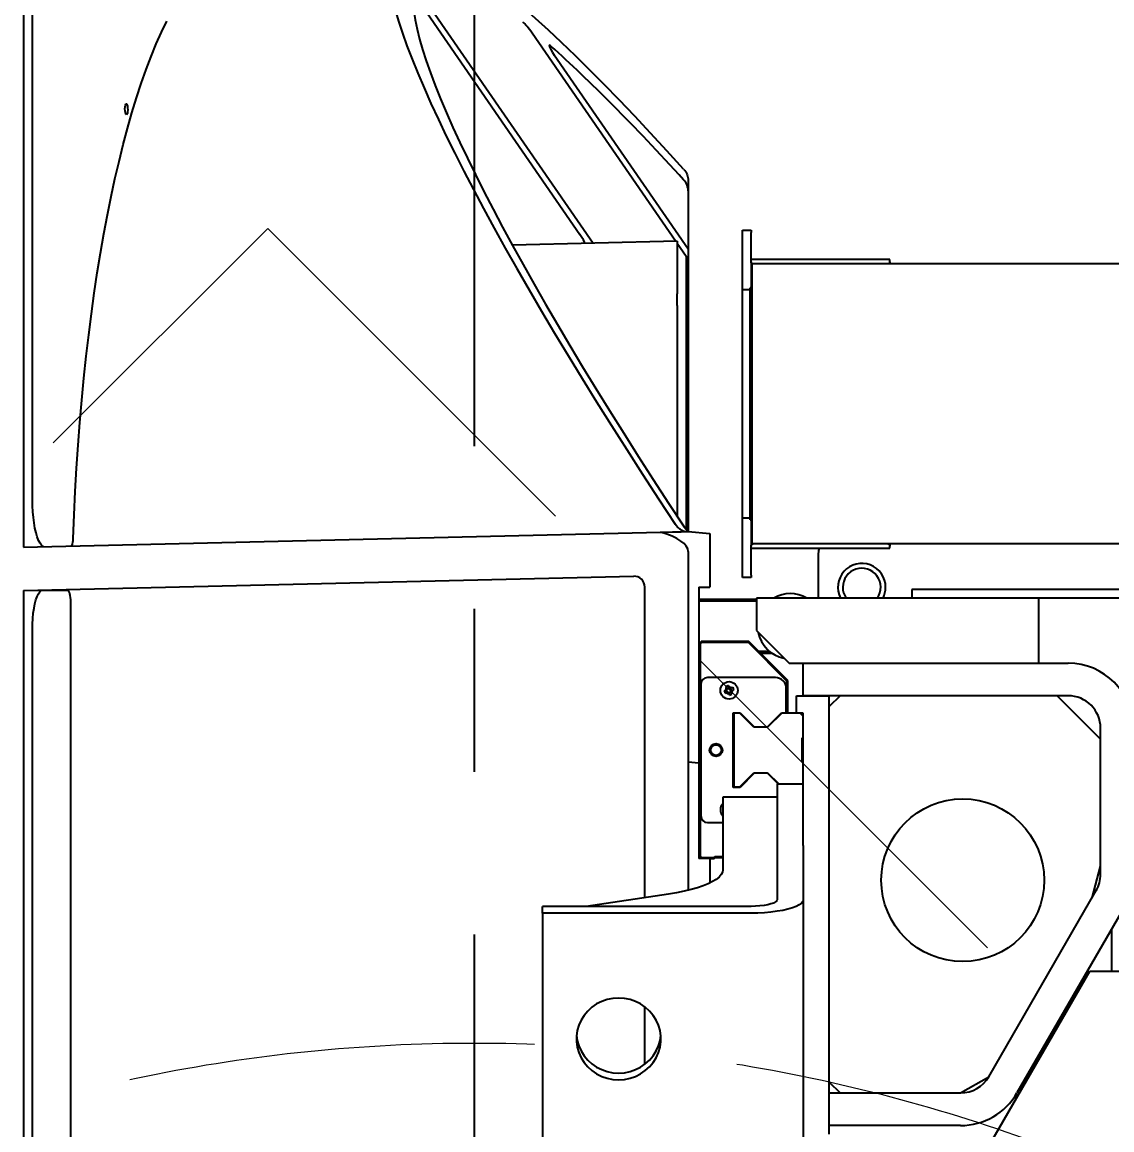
# Model space of a CAD drawing. Header units: inches. Extents: x -347369 to -260369, y 119522 to 149869.
# Drawn here: x -285438 to -284936, y 139710 to 140220 of the extents above; entities that cross this region are included whole.
import ezdxf

# ---------------------------------------------------------------- set-up
doc = ezdxf.new("R2010")
doc.units = ezdxf.units.IN
doc.header["$LTSCALE"] = 300
doc.linetypes.add('CENTRO', pattern=[2, 1.25, -0.25, 0.25, -0.25])
doc.linetypes.add('NASCOSTA', pattern=[0.375, 0.25, -0.125])
for name, color, linetype in [('ASSI', 254, 'CENTRO'), ('MACCHINA', 40, 'Continuous'), ('QUOTE', 7, 'Continuous')]:
    doc.layers.add(name, color=color, linetype=linetype)
doc.styles.get("Standard").update_dxf_attribs({"font": 'romans.shx'})
doc.dimstyles.new('sc1a100', dxfattribs={"dimscale": 100, "dimtxt": 3, "dimasz": 3, "dimexe": 0, "dimexo": 0, "dimgap": 1, "dimtad": 1, "dimzin": 12, "dimdsep": 46, "dimtxsty": 'Standard', "dimblk": 'CLOSEDBLANK', "dimcen": 1, "dimclrd": 253, "dimclre": 253, "dimclrt": 2, "dimadec": 0, "dimazin": 3, "dimtfac": 1, "dimtmove": 0, "dimatfit": 1, "dimldrblk": 'CLOSEDBLANK', "dimfxl": 1, "dimtolj": 1, "dimtzin": 0, "dimarcsym": 0})
doc.dimstyles.new('sc1a100_pollici', dxfattribs={"dimscale": 100, "dimtxt": 3, "dimasz": 3, "dimexe": 0, "dimexo": 0, "dimgap": 1, "dimtad": 1, "dimzin": 12, "dimdsep": 46, "dimtxsty": 'Standard', "dimblk": 'CLOSEDBLANK', "dimcen": 1, "dimclrd": 253, "dimclre": 253, "dimclrt": 2, "dimadec": 0, "dimazin": 3, "dimtfac": 1, "dimtmove": 0, "dimatfit": 1, "dimldrblk": 'CLOSEDBLANK', "dimfxl": 1, "dimtolj": 1, "dimtzin": 0, "dimarcsym": 0})

# ---------------------------------------------------------------- blocks, each defined once
blk = doc.blocks.new('_ClosedBlank')
at = {"color": 0, "linetype": 'ByBlock', "lineweight": -2}
for p, q in [((-1, 0.1667), (0, 0)), ((-1, 0.1667), (-1, -0.1667)), ((0, 0), (-1, -0.1667))]:
    blk.add_line(p, q, dxfattribs=at)
blk = doc.blocks.new('*D10')
at = {"layer": 'Defpoints', "color": 0, "transparency": 16777216}
for p in [(-300380.17, 144199.66), (-282330.17, 140899.66), (-300380.17, 139125.63)]:
    blk.add_point(p, dxfattribs=at)
at = {"layer": 'QUOTE', "color": 253, "lineweight": -2, "transparency": 16777216}
for p, q in [((-300380.17, 139125.63), (-300380.17, 144199.66)), ((-282630.17, 144199.66), (-300080.17, 144199.66)), ((-282330.17, 140899.66), (-282330.17, 144199.66))]:
    blk.add_line(p, q, dxfattribs=at)
at = {"layer": 'QUOTE', "color": 253, "lineweight": -2, "transparency": 16777216, "xscale": 300, "yscale": 300, "zscale": 300, "rotation": 180}
blk.add_blockref('_ClosedBlank', (-300380.17, 144199.66), dxfattribs=at)
at = {"layer": 'QUOTE', "color": 253, "lineweight": -2, "transparency": 16777216, "xscale": 300, "yscale": 300, "zscale": 300}
blk.add_blockref('_ClosedBlank', (-282330.17, 144199.66), dxfattribs=at)
at = {"layer": 'QUOTE', "color": 2, "transparency": 16777216, "char_height": 300, "attachment_point": 5}
for s, insert in [('\\A1;18050', (-291355.17, 144449.66)), ('\\A1;[59\'-2 5/8"]', (-291355.17, 143871.08))]:
    blk.add_mtext(s, dxfattribs=dict(at, insert=insert))
blk = doc.blocks.new('*D27')
at = {"layer": 'Defpoints', "color": 0, "transparency": 16777216}
for p in [(-285230.17, 140399.66), (-284017.73, 139699.66), (-287395.23, 137749.66), (-287103.2, 136767.46), (-285230.17, 136499.66)]:
    blk.add_point(p, dxfattribs=at)
at = {"layer": 'QUOTE', "color": 253, "lineweight": -2, "transparency": 16777216}
for p, q in [((-287395.23, 137749.66), (-287753.7, 137542.69)), ((-285230.17, 136499.66), (-285230.17, 136085.73))]:
    blk.add_line(p, q, dxfattribs=at)
blk.add_arc((-285230.17, 138999.66), 2913.92, 215.90144, 264.09856, dxfattribs=at)
at = {"layer": 'QUOTE', "color": 253, "lineweight": -2, "transparency": 16777216, "xscale": 300, "yscale": 300, "zscale": 300}
for p, rotation in [((-287753.7, 137542.69), 122.9507175305296), ((-285230.17, 136085.73), 357.0492824694705)]:
    blk.add_blockref('_ClosedBlank', p, dxfattribs=dict(at, rotation=rotation))
at = {"layer": 'QUOTE', "color": 2, "transparency": 16777216, "insert": (-286562.13, 136692.63), "char_height": 300, "attachment_point": 5, "rotation": 330}
blk.add_mtext('\\A1;60°', dxfattribs=at)
blk = doc.blocks.new('*D37')
at = {"layer": 'Defpoints', "color": 0, "transparency": 16777216}
for p in [(-285230.17, 140399.66), (-286220.12, 139989.61), (-283462.4, 137231.89), (-285230.17, 136499.66), (-284473.38, 136175.3)]:
    blk.add_point(p, dxfattribs=at)
at = {"layer": 'QUOTE', "color": 253, "lineweight": -2, "transparency": 16777216}
for p, q in [((-283462.4, 137231.89), (-283162.59, 136932.08)), ((-285230.17, 136499.66), (-285230.17, 136075.67))]:
    blk.add_line(p, q, dxfattribs=at)
blk.add_arc((-285230.17, 138999.66), 2923.99, 275.8811, 309.1189, dxfattribs=at)
at = {"layer": 'QUOTE', "color": 253, "lineweight": -2, "transparency": 16777216, "xscale": 300, "yscale": 300, "zscale": 300}
for p, rotation in [((-283162.59, 136932.08), 42.0594481817856), ((-285230.17, 136075.67), 182.9405518182139)]:
    blk.add_blockref('_ClosedBlank', p, dxfattribs=dict(at, rotation=rotation))
at = {"layer": 'QUOTE', "color": 2, "transparency": 16777216, "insert": (-284206.88, 136529.21), "char_height": 300, "attachment_point": 5, "rotation": 22.5}
blk.add_mtext('\\A1;45°', dxfattribs=at)
blk = doc.blocks.new('A$Cda148bbc')
at = {"layer": 'MACCHINA', "color": 8, "linetype": 'NASCOSTA', "lineweight": 5, "ltscale": 2.5}
for p, q in [((307.5, 863), (728.5, 863)), ((728.5, 863), (728.5, 48))]:
    blk.add_line(p, q, dxfattribs=at)
blk.add_circle((0, 0), 750, dxfattribs=at)
blk = doc.blocks.new('A$Cad528b1c')
at = {"layer": 'ASSI'}
blk.add_line((0, 1400), (0, -2400), dxfattribs=at)
at = {"layer": 'MACCHINA'}
for p, q in [((-203.51, 1000.32), (-203.51, 1261.38)), ((-207.65, 1240.39), (-207.65, 978.53)), ((-24.7, 1233.59), (54.72, 1118.48)), ((-23.21, 1226.78), (48.68, 1122.58)), ((92.85, 1119.37), (26.62, 1215.37)), ((98.55, 1115.75), (36.82, 1205.23)), ((98.55, 1147.54), (98.55, 1142.65)), ((98.55, 1142.65), (98.55, 1115.75)), ((123.5, 1124.5), (127.5, 1124.5)), ((123.5, 1123.5), (123.5, 1124.5)), ((123.5, 1098), (123.5, 1123.5)), ((127.5, 1124.5), (127.5, 1123.5)), ((127.5, 1110), (127.5, 1123.5)), ((93.5, 1119.39), (17.58, 1117.61)), ((93.5, 1119.39), (93.5, 1114.84)), ((97.68, 1112.36), (93.5, 1118.42)), ((93.5, 1114.84), (93.5, 1100.89)), ((98.55, 1115.75), (98.55, 1112.08)), ((97.68, 1112.36), (98.55, 1112.08)), ((97.68, 1112.36), (97.68, 986.7)), ((98.55, 1112.08), (98.55, 985.74)), ((191.5, 1111), (127.5, 1111)), ((127.5, 1110), (127.5, 1109)), ((127.95, 1109), (127.5, 1109)), ((127.5, 1109), (127.5, 1103)), ((127.95, 980), (127.95, 1109)), ((153.49, 1109), (127.95, 1109)), ((425.95, 1109), (153.49, 1109)), ((191.5, 1110), (191.5, 1111)), ((191.5, 1109), (191.5, 1110)), ((127.5, 1103), (127.5, 1098)), ((127.95, 1103), (127.5, 1103)), ((93.5, 1100.89), (93.5, 1095.46)), ((123.5, 1097), (123.5, 1098)), ((127.05, 991), (127.05, 1098)), ((127.51, 1098), (127.05, 1098)), ((127.81, 1098), (127.51, 1098)), ((127.95, 1098), (127.81, 1098)), ((93.5, 1095.46), (93.5, 1095.19)), ((93.5, 1089.76), (93.5, 1095.19)), ((127.05, 1097), (123.5, 1097)), ((123.5, 1092), (123.5, 1097)), ((93.5, 1089.76), (93.5, 992.64)), ((123.5, 997), (123.5, 1092)), ((123.5, 992), (123.5, 997)), ((123.5, 992), (127.05, 992)), ((123.5, 991), (123.5, 992)), ((123.5, 965.5), (123.5, 991)), ((127.05, 991), (127.51, 991)), ((127.5, 991), (127.5, 986)), ((127.81, 991), (127.51, 991)), ((127.81, 991), (127.95, 991)), ((-207.65, 978.53), (85.84, 985.38)), ((92.63, 988.97), (92.52, 989.14)), ((96.7, 987.78), (98.55, 985.74)), ((98.55, 985.74), (98.55, 985.65)), ((98.55, 985.65), (108.5, 984.78)), ((127.5, 986), (127.95, 986)), ((127.5, 986), (127.5, 980)), ((108.5, 984.78), (108.5, 975.67)), ((127.5, 980), (127.95, 980)), ((127.5, 980), (127.5, 979)), ((153.49, 980), (127.95, 980)), ((425.95, 980), (153.49, 980)), ((191.5, 979), (191.5, 980)), ((98.55, 976.54), (98.55, 879.41)), ((108.5, 975.67), (108.5, 960)), ((127.5, 965.5), (127.5, 979)), ((127.5, 978), (191.5, 978)), ((158.5, 955), (158.5, 975)), ((191.5, 978), (191.5, 979)), ((-207.65, 958.53), (73.44, 965.09)), ((123.5, 964.5), (123.5, 965.5)), ((127.5, 965.5), (127.5, 964.5)), ((78.55, 817), (78.55, 960.1)), ((103.5, 960), (108.5, 960)), ((103.5, 960), (103.5, 878.98)), ((127.5, 964.5), (123.5, 964.5)), ((-207.65, 958.53), (-198.78, 958.63)), ((-207.65, 958.53), (-207.65, 652.53)), ((-187.26, 958.58), (-199.47, 958.44)), ((103.5, 954.55), (130, 954.55)), ((130, 955), (130, 940)), ((260, 955), (130, 955)), ((201.5, 959), (201.5, 955)), ((353.5, 959), (201.5, 959)), ((353.5, 955), (201.5, 955)), ((260, 925), (260, 955)), ((-185.84, 657.16), (-185.84, 953.16)), ((130, 953.55), (103.5, 953.55)), ((-203.51, 674.32), (-203.51, 940.32)), ((130, 940), (145, 925)), ((103.5, 934), (104.5, 935)), ((104, 933.79), (103.5, 934)), ((104.71, 934.5), (104, 933.79)), ((104.71, 934.5), (104.5, 935)), ((126.5, 935), (104.5, 935)), ((126.29, 934.5), (104.71, 934.5)), ((126.29, 934.5), (126.5, 935)), ((144, 916.79), (126.29, 934.5)), ((144.5, 917), (126.5, 935)), ((104, 933.79), (104, 915.21)), ((130.95, 930.55), (135.92, 930.55)), ((137.26, 929.55), (131.95, 929.55)), ((145, 925), (151.5, 925)), ((151.5, 910), (151.5, 925)), ((151.5, 925), (273.5, 925)), ((104, 915.21), (103.5, 915)), ((104, 914.5), (103.5, 915)), ((104, 915.21), (104.37, 914.83)), ((104.37, 914.65), (104, 914.5)), ((104, 914.5), (104, 895.5)), ((104.37, 915.42), (104.37, 854.58)), ((138.73, 918.42), (107.37, 918.42)), ((116.49, 913.13), (116.03, 914.24)), ((116.45, 913.23), (117.51, 913.68)), ((117.55, 913.57), (117.09, 914.68)), ((117.55, 913.57), (117.68, 913.25)), ((117.68, 913.25), (118.1, 914.26)), ((119.11, 913.84), (118.01, 913.39)), ((144, 916.79), (144.5, 917)), ((144, 902), (144, 916.79)), ((144.5, 902), (144.5, 917)), ((115.19, 912.22), (116.3, 912.68)), ((116.62, 912.81), (115.61, 913.23)), ((115.63, 911.16), (116.74, 911.61)), ((116.64, 911.57), (116.2, 912.64)), ((116.3, 912.68), (116.62, 912.81)), ((116.49, 913.13), (116.62, 912.81)), ((117.06, 911.75), (116.64, 910.74)), ((116.74, 911.61), (117.06, 911.75)), ((117.2, 911.43), (117.06, 911.75)), ((117.2, 911.43), (117.65, 910.32)), ((117.24, 911.32), (118.3, 911.77)), ((118.01, 913.39), (117.68, 913.25)), ((118.55, 912.36), (118.11, 913.43)), ((118.45, 912.32), (118.12, 912.19)), ((118.12, 912.19), (119.14, 911.77)), ((118.26, 911.87), (118.12, 912.19)), ((118.26, 911.87), (118.72, 910.76)), ((119.55, 912.78), (118.45, 912.32)), ((143.73, 902.2), (143.73, 913.42)), ((148.5, 910), (163.5, 910)), ((148.5, 902), (148.5, 910)), ((273.5, 910), (151.5, 910)), ((163.5, 708), (163.5, 910)), ((168.5, 910), (163.5, 905)), ((288.5, 890), (268.5, 910)), ((119.3, 902.2), (122.44, 902.2)), ((119.3, 867.8), (119.3, 902.2)), ((119.5, 902), (119.5, 901.5)), ((119.5, 902), (120, 902)), ((120, 902), (119.5, 901.5)), ((119.5, 901.5), (119.5, 868.5)), ((122.36, 902), (120, 902)), ((128.86, 895.5), (122.36, 902)), ((122.44, 902.2), (128.94, 895.7)), ((135.06, 895.7), (141.56, 902.2)), ((141.64, 902), (135.14, 895.5)), ((141.56, 902.2), (143.73, 902.2)), ((148.5, 902), (141.64, 902)), ((151.5, 902), (148.5, 902)), ((151.5, 900.6), (150.1, 902)), ((151.5, 840.98), (151.5, 902)), ((103.5, 895), (104, 895.5)), ((104, 894.79), (103.5, 895)), ((104.37, 895.35), (104, 895.5)), ((104.37, 895.17), (104, 894.79)), ((104, 894.79), (104, 875.21)), ((135.14, 895.5), (128.86, 895.5)), ((128.94, 895.7), (135.06, 895.7)), ((288.5, 827.72), (288.5, 895)), ((151.1, 890.5), (151.5, 890.9)), ((151.1, 879.5), (151.1, 890.5)), ((98.55, 879.41), (98.55, 820.37)), ((103.5, 878.98), (98.55, 879.41)), ((103.5, 878.98), (103.5, 835)), ((151.5, 879.1), (151.1, 879.5)), ((104, 875.21), (103.5, 875)), ((104, 874.5), (103.5, 875)), ((104, 875.21), (104.37, 874.83)), ((104.37, 874.65), (104, 874.5)), ((104, 874.5), (104, 855.5)), ((122.36, 868), (128.86, 874.5)), ((128.94, 874.3), (122.44, 867.8)), ((128.86, 874.5), (135.14, 874.5)), ((135.06, 874.3), (128.94, 874.3)), ((139.98, 869.38), (135.06, 874.3)), ((135.14, 874.5), (140.26, 869.38)), ((122.44, 867.8), (119.3, 867.8)), ((119.5, 868.5), (119.5, 868)), ((119.5, 868.5), (120, 868)), ((119.5, 868), (120, 868)), ((120, 868), (122.36, 868)), ((139.5, 869.38), (151.5, 869.38)), ((139.5, 869.38), (139.5, 816.06)), ((151.48, 869.38), (151.5, 869.4)), ((114.5, 863.26), (114.5, 829.84)), ((139.5, 863.26), (114.5, 863.26)), ((103.5, 855), (104, 855.5)), ((104, 854.79), (103.5, 855)), ((104.37, 855.35), (104, 855.5)), ((104.37, 855.17), (104, 854.79)), ((104, 854.79), (104, 836.21)), ((107.37, 851.58), (114.5, 851.58)), ((151.5, 840.98), (151.5, 816.06)), ((104, 836.21), (103.5, 836)), ((104.5, 835), (103.5, 836)), ((108.5, 835), (103.5, 835)), ((104, 836.21), (104.71, 835.5)), ((104.71, 835.5), (104.5, 835)), ((104.71, 835.5), (110.29, 835.5)), ((108.5, 835), (110.5, 835)), ((108.5, 835), (108.5, 823.7)), ((110.29, 835.5), (110.79, 836)), ((110.29, 835.5), (110.5, 835)), ((110.5, 835), (111, 835.5)), ((110.79, 836), (111, 835.5)), ((110.79, 836), (114.5, 836)), ((111, 835.5), (114.5, 835.5)), ((284.62, 816.97), (288.5, 831.46)), ((89.5, 818.64), (51.5, 812.96)), ((237, 734.5), (286.49, 820.22)), ((31.5, 809.85), (31.5, 812.96)), ((127.5, 812.96), (31.5, 812.96)), ((151.5, 816.06), (151.5, 700.15)), ((299.48, 812.72), (249.99, 727)), ((127.5, 809.85), (31.5, 809.85)), ((31.5, 809.85), (31.5, 693.94)), ((293.5, 802.36), (293.5, 783.04)), ((235.5, 699.9), (283.5, 783.04)), ((283.5, 783.04), (303.5, 783.04)), ((78.55, 740.19), (78.55, 766.7)), ((163.5, 732), (168.5, 727)), ((224.01, 727), (237, 734.5)), ((163.5, 712), (163.5, 727)), ((163.5, 727), (224.01, 727)), ((249.5, 726.15), (250.65, 726.15)), ((249.5, 724.15), (249.5, 726.15)), ((224.01, 712), (163.5, 712))]:
    blk.add_line(p, q, dxfattribs=at)
at = {"layer": 'MACCHINA', "flags": 128}
for points in [[(-184.72, 982.5), (-184.28, 993.38), (-183.75, 1004.16), (-183.13, 1014.85), (-182.41, 1025.43), (-181.61, 1035.89), (-180.73, 1046.22), (-179.75, 1056.4), (-178.69, 1066.43), (-177.54, 1076.3), (-176.31, 1086), (-175, 1095.51), (-173.61, 1104.83), (-172.13, 1113.95), (-170.58, 1122.86), (-168.95, 1131.55), (-167.24, 1140.01), (-165.47, 1148.24), (-163.62, 1156.22), (-161.7, 1163.94), (-159.71, 1171.41), (-157.65, 1178.61), (-155.54, 1185.53), (-153.36, 1192.17), (-151.12, 1198.52), (-148.82, 1204.57), (-146.47, 1210.32), (-144.07, 1215.77), (-141.61, 1220.9)], [(-160.22, 1177.71), (-160.47, 1177.98), (-160.68, 1178.59), (-160.82, 1179.45), (-160.87, 1180.42), (-160.82, 1181.35), (-160.68, 1182.11), (-160.47, 1182.59), (-160.22, 1182.7), (-159.98, 1182.43), (-159.77, 1181.82), (-159.63, 1180.96), (-159.58, 1179.99), (-159.63, 1179.06), (-159.77, 1178.29), (-159.98, 1177.82), (-160.22, 1177.71)], [(-198.42, 978.74), (-198.59, 978.82), (-199.3, 979.38), (-199.99, 980.31), (-200.65, 981.59), (-201.27, 983.19), (-201.83, 985.08), (-202.32, 987.24), (-202.73, 989.61), (-203.07, 992.15), (-203.31, 994.82), (-203.46, 997.56), (-203.51, 1000.32)], [(85.84, 985.38), (88.77, 985.45), (91.33, 985.5), (93.51, 985.55), (95.32, 985.59), (96.73, 985.62), (97.74, 985.64), (98.35, 985.65), (98.55, 985.65)], [(158.5, 975), (158.69, 976.95), (158.96, 978)], [(-203.51, 940.32), (-203.46, 942.98), (-203.32, 945.57), (-203.09, 948.03), (-202.77, 950.32), (-202.37, 952.39), (-201.9, 954.22), (-201.37, 955.76), (-200.77, 956.99), (-200.14, 957.89), (-199.47, 958.44), (-198.78, 958.63)], [(114.5, 829.84), (114.31, 828.71), (113.74, 827.6), (112.8, 826.49), (111.48, 825.42), (109.82, 824.37), (107.8, 823.37), (105.46, 822.42), (102.8, 821.52), (99.86, 820.69), (96.64, 819.93), (93.18, 819.24), (89.5, 818.64)], [(151.5, 816.06), (151.29, 815.25), (150.68, 814.46), (149.67, 813.69), (148.28, 812.96), (146.54, 812.28), (144.47, 811.67), (142.11, 811.13), (139.5, 810.68), (136.68, 810.32), (133.71, 810.06), (130.63, 809.9), (127.5, 809.85)], [(139.5, 816.06), (139.32, 815.52), (138.78, 815), (137.89, 814.51), (136.69, 814.07), (135.21, 813.68), (133.5, 813.37), (131.6, 813.14), (129.58, 813), (127.5, 812.96)], [(66.5, 770.73), (63.84, 770.56), (61.24, 770.03), (58.73, 769.17), (56.37, 767.99), (54.19, 766.51), (52.25, 764.75), (50.57, 762.76), (49.19, 760.56), (48.13, 758.2), (47.41, 755.73), (47.05, 753.18), (47.05, 750.61), (47.41, 748.06), (48.13, 745.59), (49.19, 743.23), (50.57, 741.03), (52.25, 739.04), (54.19, 737.28), (56.37, 735.8), (58.73, 734.62), (61.24, 733.76), (63.84, 733.24), (66.5, 733.06), (69.16, 733.24), (71.76, 733.76), (74.27, 734.62), (76.63, 735.8), (78.81, 737.28), (80.75, 739.04), (82.43, 741.03), (83.81, 743.23), (84.87, 745.59), (85.59, 748.06), (85.95, 750.61), (85.95, 753.18), (85.59, 755.73), (84.87, 758.2), (83.81, 760.56), (82.43, 762.76), (80.75, 764.75), (78.81, 766.51), (76.63, 767.99), (74.27, 769.17), (71.76, 770.03), (69.16, 770.56), (66.5, 770.73)], [(47.07, 753.45), (47.41, 751.17), (48.13, 748.69), (49.19, 746.34), (50.57, 744.14), (52.25, 742.15), (54.19, 740.39), (56.37, 738.91), (58.73, 737.73), (61.24, 736.86), (63.84, 736.34), (66.5, 736.17), (69.16, 736.34), (71.76, 736.86), (74.27, 737.73), (76.63, 738.91), (78.81, 740.39), (80.75, 742.15), (82.43, 744.14), (83.81, 746.34), (84.87, 748.69), (85.59, 751.17), (85.93, 753.45)]]:
    blk.add_lwpolyline(points, dxfattribs=at)
at = {"layer": 'MACCHINA'}
for centre, radius in [((117.37, 912.5), 4), ((111.37, 885), 2.96), ((111.37, 885), 2.46), ((225, 825), 37.5)]:
    blk.add_circle(centre, radius, dxfattribs=at)
for centre, radius, start, end in [((-193.26, 982.31), 8.54, 337.5422, 1.2399), ((178.5, 960), 11, 0, 207.0357), ((178.5, 960), 8.75, 325.1501, 180), ((178.5, 960), 8.75, 180, 214.8499), ((178.5, 960), 11, 332.9643, 0), ((145.55, 942.05), 15, 59.6754, 120.3246), ((145.55, 942.05), 15, 191.0854, 258.9146), ((273.5, 895), 30, 0, 90), ((107.37, 915.42), 3, 90, 180), ((122.51, 900.12), 15.53, 110.4013, 114.6441), ((127.06, 906.51), 11.85, 139.1379, 143.4135), ((106.29, 915.11), 11.85, 351.6319, 355.9075), ((105, 907.37), 15.53, 20.4013, 24.6441), ((138.73, 913.42), 5, 0, 90), ((129.75, 917.63), 15.53, 200.4013, 204.6441), ((114.76, 901.41), 11.85, 81.6319, 85.9075), ((123.36, 922.19), 11.85, 229.1379, 233.4135), ((128.46, 909.89), 11.85, 171.6319, 175.9075), ((107.68, 918.49), 11.85, 319.1379, 323.4135), ((112.24, 924.88), 15.53, 290.4013, 294.6441), ((119.98, 923.59), 11.85, 261.6319, 265.9075), ((111.39, 902.81), 11.85, 49.1379, 53.4135), ((273.5, 895), 15, 0, 90), ((117.37, 857.5), 4, 135.9018, 224.0982), ((107.37, 854.58), 3, 180, 270), ((273.5, 827.72), 15, 330, 0), ((224.01, 742), 15, 270, 330), ((224.01, 742), 30, 270, 330)]:
    blk.add_arc(centre, radius, start, end, dxfattribs=at)
for centre, major_axis, ratio, start_param, end_param in [((215.54, 912.42), (-251.03, 345.22), 0.134221, 5.380201, 7.533679), ((215.54, 912.42), (-239.64, 329.55), 0.134221, 0.168107, 1.243919), ((25.32, 1215.79), (-3.56, 4.9), 0.134221, 4.529438, 5.809583), ((38.12, 1204.81), (-3.56, 4.9), 0.134221, 5.726593, 7.67103), ((215.54, 912.42), (-239.64, 329.55), 0.134221, 5.405446, 5.726593), ((47.38, 1123), (-3.56, 4.9), 0.134221, 3.402594, 4.529438), ((68.01, 978.29), (30.53, -1.96), 0.326132, 0.020966, 0.96842), ((73.55, 960.1), (4.04, 2.95), 0.999165, 5.652733, 7.246088), ((-187.14, 953.58), (-0.12, 5), 0.258827, 4.62238, 6.28011)]:
    blk.add_ellipse(centre, major_axis=major_axis, ratio=ratio, start_param=start_param, end_param=end_param, dxfattribs=at)
for points, knots in [([(96.46, 1152.66), (96.8, 1152.25), (97.47, 1151.42), (98.33, 1149.7), (98.46, 1148.39), (98.55, 1147.54)], [0, 0, 0, 0, 0.256575, 0.521175, 1, 1, 1, 1]), ([(98.55, 1142.65), (98.52, 1143.13), (98.46, 1144.11), (97.88, 1145.86), (97, 1147.02), (96.46, 1147.71)], [0, 0, 0, 0, 0.279558, 0.566773, 1, 1, 1, 1]), ([(128.5, 1109), (128.41, 1109.01), (128.2, 1109.03), (127.93, 1109.16), (127.69, 1109.38), (127.53, 1109.67), (127.51, 1109.89), (127.5, 1110)], [0, 0, 0, 0, 0.146754, 0.316126, 0.510248, 0.757793, 1, 1, 1, 1]), ([(191.5, 1110), (191.48, 1109.86), (191.45, 1109.58), (191.22, 1109.27), (190.95, 1109.1), (190.73, 1109.01), (190.57, 1109), (190.5, 1109)], [0, 0, 0, 0, 0.31012, 0.616121, 0.758896, 0.886022, 1, 1, 1, 1]), ([(96.74, 985.73), (96.71, 985.74), (96.19, 985.84), (95.34, 986.34), (93.95, 987.29), (93.1, 988.37), (92.63, 988.97)], [0, 0, 0, 0, 0.0182829, 0.3151868, 0.6209145, 1, 1, 1, 1]), ([(127.5, 979), (127.52, 979.14), (127.55, 979.42), (127.78, 979.73), (128.05, 979.9), (128.27, 979.99), (128.43, 980), (128.5, 980)], [0, 0, 0, 0, 0.31012, 0.616121, 0.758896, 0.886022, 1, 1, 1, 1]), ([(190.5, 980), (190.59, 979.99), (190.8, 979.97), (191.07, 979.84), (191.31, 979.62), (191.47, 979.33), (191.49, 979.11), (191.5, 979)], [0, 0, 0, 0, 0.146754, 0.316126, 0.510248, 0.757793, 1, 1, 1, 1])]:
    blk.add_open_spline(points, degree=3, knots=knots, dxfattribs=at)

msp = doc.modelspace()

# ---------------------------------------------------------------- block references
for rotation in [45, 299.9999999999999]:
    msp.add_blockref('A$Cda148bbc', (-285230.166, 138999.656), dxfattribs=dict(rotation=rotation))
msp.add_blockref('A$Cad528b1c', (-285230.166, 138999.656))

# ---------------------------------------------------------------- dimensions: what is measured, and where the dimension line sits
at = {"layer": 'QUOTE'}
dim = msp.add_linear_dim(base=(-300380.167, 144199.656), p1=(-282330.166, 140899.656), p2=(-300380.167, 139125.625), dimstyle='sc1a100_pollici', override={"dimpost": '\\X'}, dxfattribs=at)
dim.commit()
dim.dimension.update_dxf_attribs({"geometry": '*D10', "text_midpoint": (-291355.166, 144199.656), "dimtype": 160})
for base, line2, picture, middle in [((-287103.201, 136767.46), ((-287395.23, 137749.656), (-284017.731, 139699.656)), '*D27', (-286562.128, 136692.63)), ((-284473.382, 136175.299), ((-283462.399, 137231.889), (-286220.116, 139989.605)), '*D37', (-284206.875, 136529.212))]:
    dim = msp.add_angular_dim_2l(base=base, line1=((-285230.166, 136499.656), (-285230.166, 140399.656)), line2=line2, dimstyle='sc1a100', dxfattribs=at)
    dim.commit()
    dim.dimension.update_dxf_attribs({"geometry": picture, "text_midpoint": middle})

doc.saveas('drawing.dxf')
